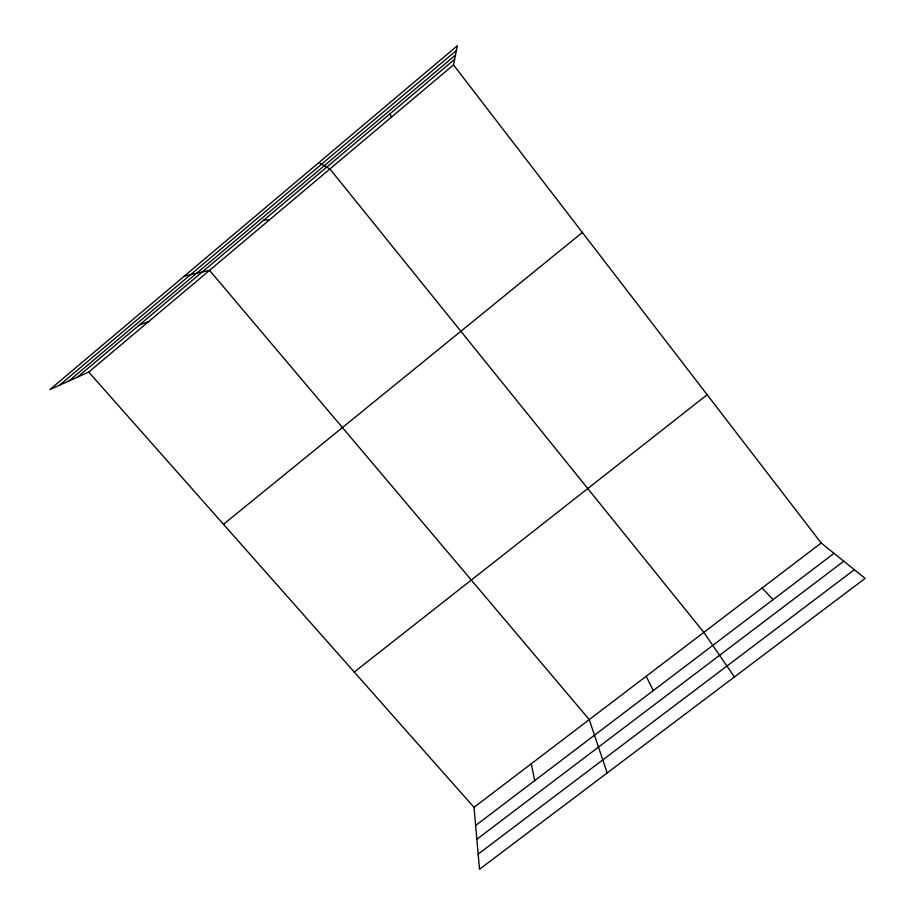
<?xml version="1.0" encoding="UTF-8"?>
<svg xmlns="http://www.w3.org/2000/svg" width="915" height="915" viewBox="0 0 915 915"><rect width="100%" height="100%" fill="white"/><g stroke="black" fill="none" stroke-linecap="round" stroke-linejoin="round"><path stroke-width="1.37" d="M453.497 64.885L457.34 45.75L49.879 389.573L88.732 372.062L453.497 64.885L821.19 543.018L865.121 578.372L479.517 869.25L474.016 807.35L88.732 372.062M59.441 385.261L456.391 50.474M68.797 381.052L455.464 55.094M77.432 377.163L454.618 59.338M223.477 524.284L582.375 232.467M354.242 672.033L707.158 394.731M474.016 807.35L821.19 543.018M475.628 825.479L834.023 553.346M476.852 839.261L843.79 561.204M478.168 854.118L854.358 569.702M139.4 324.939L148.733 321.542M184.384 276.067L209.535 270.337L589.249 719.613L607.171 772.958M264.035 219.92L269.33 219.977M318.843 162.607L329.915 168.966L703.829 632.379L734.425 676.963M762.149 587.968L773.026 599.668M646.196 676.254L653.276 690.596M390.213 113.597L391.3 117.269M531.283 763.75L534.692 780.632"/></g></svg>
